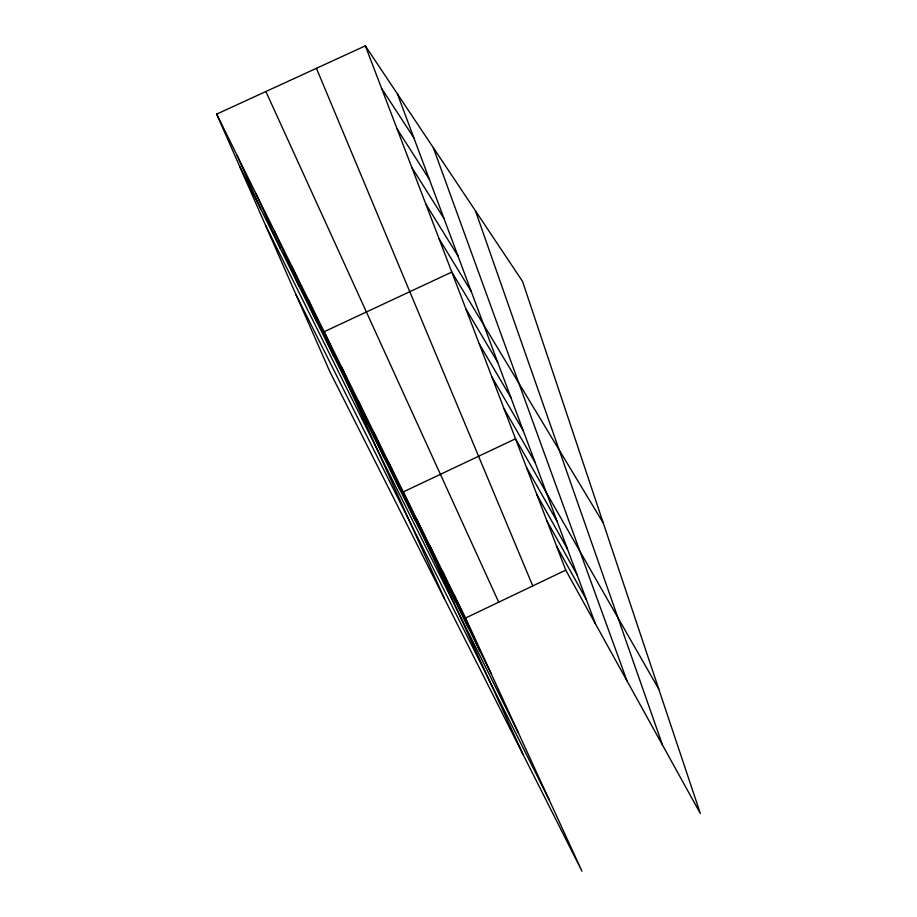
<?xml version="1.0" encoding="UTF-8"?>
<svg xmlns="http://www.w3.org/2000/svg" width="917" height="917" viewBox="0 0 917 917"><rect width="100%" height="100%" fill="white"/><g stroke="black" fill="none" stroke-linecap="round" stroke-linejoin="round"><path stroke-width="1.38" d="M465.595 618.012L565.743 570.145L365.344 45.85L216.676 114.121L329.845 371.66L581.951 871.15L465.595 618.012L216.676 114.121M365.344 45.85L522.53 281.37L700.324 813.459L565.743 570.145M381.644 88.479L413.831 137.802M397.107 128.93L429.328 179.274M411.802 167.387L444.011 218.578M425.786 203.964L457.938 255.866M439.105 238.821L471.178 291.308M603.283 523.045L451.817 272.074L324.16 331.713L444.493 598.801M465.893 308.903L497.69 362.272M479.259 343.864L510.861 397.531M491.948 377.07L523.343 430.956M504.029 408.673L535.196 462.672M658.784 689.137L515.537 438.785L403.285 491.902L523.149 754.634M526.507 467.487L557.169 521.509M536.984 494.893L567.382 548.836M547.002 521.085L577.114 574.902M556.573 546.142L586.422 599.798M295.916 294.46L549.294 800.117M265.575 225.399L518.541 733.199M239.773 166.665L491.134 673.594M454.213 594.984L479.866 650.852M442.326 570.936L468.06 627.056M429.913 545.787L455.703 602.137M416.914 519.469L442.751 576.014M265.884 91.528L498.71 602.182M389.003 462.982L414.851 519.744M374.01 432.629L399.801 489.403M358.249 400.718L383.948 457.423M341.651 367.121L367.213 423.688M308.376 299.756L333.524 355.75M291.824 266.239L316.697 321.81M274.435 231.05L298.988 286.093M256.164 194.072L280.315 248.438M236.941 155.145L260.6 208.686M316.434 68.317L532.766 585.906M397.451 93.958L595.305 623.583M433.317 147.694L626.999 680.895M475.453 210.841L662.567 745.212"/></g></svg>
